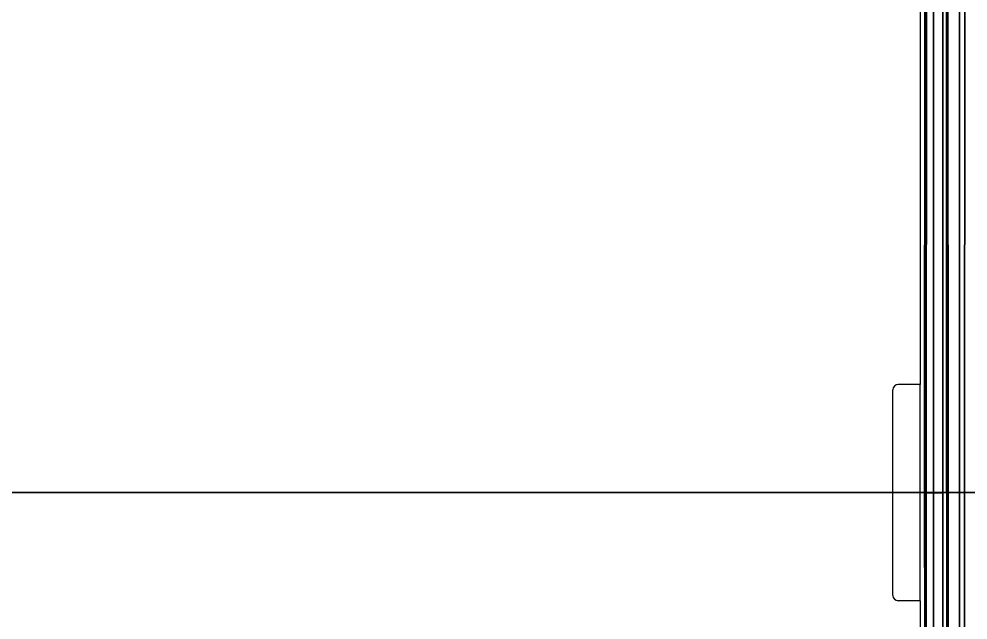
# Model space of a CAD drawing. Header units: millimetres. Extents: x 101 to 3000, y 150 to 4305.
# Drawn here: x 973.44 to 1008.53, y 3118.25 to 3140.49 of the extents above; entities that cross this region are included whole.
import ezdxf

# ---------------------------------------------------------------- set-up
doc = ezdxf.new("R2010")
doc.units = ezdxf.units.MM
doc.header["$LTSCALE"] = 15
for name, color, linetype, lineweight in [('_Sichtbarkanten', 7, 'Continuous', 25), ('Schnittlinie (ISO)', 7, 'Continuous', 35), ('Sichtbar schmal (ISO)', 7, 'Continuous', 35)]:
    doc.layers.add(name, color=color, linetype=linetype, lineweight=lineweight)

# ---------------------------------------------------------------- blocks, each defined once
blk = doc.blocks.new('2DTransSchnitt0')
at = {"layer": 'Schnittlinie (ISO)', "linetype": 'Continuous'}
blk.add_line((57.2509, 208.1976), (172.9326, 208.1976), dxfattribs=at)

msp = doc.modelspace()

# ---------------------------------------------------------------- linework, layer by layer
at = {"layer": '_Sichtbarkanten'}
for p, q in [((1007.74, 3122.964), (1007.735, 3163.306)), ((1006.769, 3153.664), (1006.769, 3126.964)), ((1006.769, 3126.964), (1005.949, 3126.964)), ((1006.769, 3118.964), (1006.769, 3126.964)), ((1005.75, 3119.164), (1005.75, 3126.765)), ((1007.74, 3122.964), (1007.735, 3082.623)), ((1006.769, 3118.964), (1005.949, 3118.964)), ((1006.769, 3118.964), (1006.769, 3092.264))]:
    msp.add_line(p, q, dxfattribs=at)
for centre, major_axis in [((1005.951, 3126.764), (-0.142, 0.142)), ((1005.951, 3119.165), (-0.142, -0.142))]:
    msp.add_ellipse(centre, major_axis=major_axis, ratio=0.992433, start_param=5.501585, end_param=7.064785, dxfattribs=at)
at = {"layer": 'Sichtbar schmal (ISO)'}
for p, q in [((1008.217, 3122.964), (1008.226, 3179.518)), ((1008.408, 3122.964), (1008.417, 3179.513)), ((1007.606, 3122.964), (1007.606, 3161.21)), ((1007.756, 3122.964), (1007.752, 3155.248)), ((1007.795, 3122.964), (1007.791, 3155.247)), ((1006.929, 3122.962), (1006.939, 3153.664)), ((1006.99, 3122.96), (1007, 3153.664)), ((1007.259, 3122.963), (1007.259, 3153.662)), ((1007.598, 3122.964), (1007.598, 3153.663)), ((1006.939, 3092.264), (1006.929, 3122.962)), ((1007.259, 3122.963), (1006.99, 3122.96)), ((1007, 3092.265), (1006.99, 3122.96)), ((1007.259, 3092.267), (1007.259, 3122.963)), ((1007.598, 3092.266), (1007.598, 3122.964)), ((1007.598, 3122.964), (1007.606, 3122.964)), ((1007.606, 3084.718), (1007.606, 3122.964)), ((1007.756, 3122.964), (1007.74, 3122.964)), ((1007.756, 3122.964), (1007.752, 3090.681)), ((1007.795, 3122.964), (1007.791, 3090.682)), ((1007.795, 3122.964), (1008.217, 3122.964)), ((1008.217, 3122.964), (1008.226, 3066.411)), ((1008.408, 3122.964), (1008.417, 3066.416))]:
    msp.add_line(p, q, dxfattribs=at)
for centre, major_axis, start_param, end_param in [((1007.956, 3122.964), (-0.2, 0), 0.001925, 0.616491), ((1007.409, 3122.964), (1, 0), 5.654518, 6.265993)]:
    msp.add_ellipse(centre, major_axis=major_axis, ratio=0.00001, start_param=start_param, end_param=end_param, dxfattribs=at)
for points, knots in [([(1006.929, 3122.962), (1006.93, 3122.961), (1006.936, 3122.961), (1006.957, 3122.961), (1006.978, 3122.96), (1006.99, 3122.96)], [0, 0, 0, 0, 0.3333333, 0.6666667, 0.999847, 0.999847, 0.999847, 0.999847]), ([(1007.259, 3122.963), (1007.272, 3122.963), (1007.285, 3122.962), (1007.3, 3122.962), (1007.315, 3122.962), (1007.332, 3122.962), (1007.348, 3122.962), (1007.365, 3122.962), (1007.382, 3122.962), (1007.399, 3122.962), (1007.416, 3122.962), (1007.434, 3122.962), (1007.45, 3122.962), (1007.467, 3122.962), (1007.483, 3122.962), (1007.498, 3122.962), (1007.513, 3122.963), (1007.526, 3122.963), (1007.539, 3122.963), (1007.551, 3122.963), (1007.562, 3122.963), (1007.57, 3122.963), (1007.579, 3122.963), (1007.586, 3122.964), (1007.591, 3122.964), (1007.595, 3122.964), (1007.598, 3122.964), (1007.598, 3122.964)], [0, 0, 0, 0, 0.111111, 0.111111, 0.111111, 0.222222, 0.222222, 0.222222, 0.333333, 0.333333, 0.333333, 0.444444, 0.444444, 0.444444, 0.555556, 0.555556, 0.555556, 0.666667, 0.666667, 0.666667, 0.777778, 0.777778, 0.777778, 0.888889, 0.888889, 0.888889, 1, 1, 1, 1]), ([(1007.74, 3122.965), (1007.729, 3122.965), (1007.717, 3122.965), (1007.707, 3122.965), (1007.692, 3122.965), (1007.678, 3122.965), (1007.665, 3122.965), (1007.653, 3122.965), (1007.642, 3122.965), (1007.634, 3122.965), (1007.625, 3122.965), (1007.618, 3122.965), (1007.613, 3122.965), (1007.608, 3122.965), (1007.606, 3122.964), (1007.606, 3122.964)], [0.2132327, 0.2132327, 0.2132327, 0.2132327, 0.3333333, 0.3333333, 0.3333333, 0.5, 0.5, 0.5, 0.6666667, 0.6666667, 0.6666667, 0.8333333, 0.8333333, 0.8333333, 1, 1, 1, 1])]:
    msp.add_open_spline(points, degree=3, knots=knots, dxfattribs=at)

# ---------------------------------------------------------------- block references
at = {"layer": 'Schnittlinie (ISO)', "xscale": 15, "yscale": 15, "zscale": 15}
msp.add_blockref('2DTransSchnitt0', (0, 0), dxfattribs=at)

doc.saveas('drawing.dxf')
